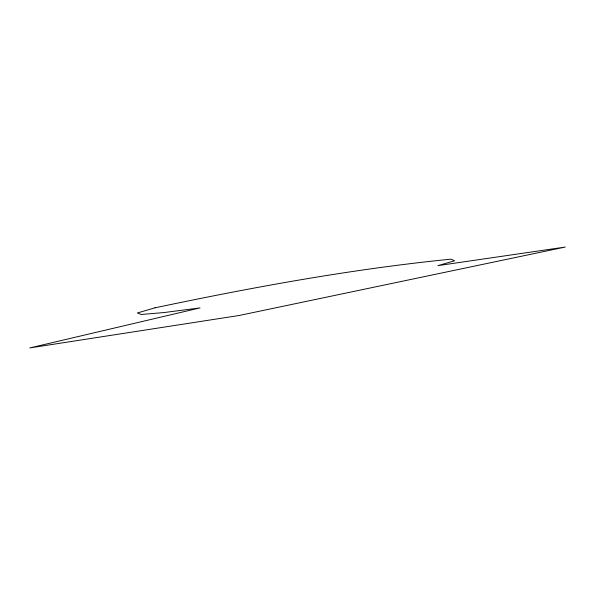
<?xml version="1.0" encoding="UTF-8"?>
<svg xmlns="http://www.w3.org/2000/svg" width="595" height="595" viewBox="0 0 595 595"><rect width="100%" height="100%" fill="white"/><g stroke="black" fill="none" stroke-linecap="round" stroke-linejoin="round"><path stroke-width="0.89" d="M154.931 307.831L137.333 312.977L141.327 314.472L163.744 312.583L200.061 307.898L29.75 347.941L239.108 315.491L565.25 247.059L437.994 265.615L454.587 260.774L450.958 259.152C351.429 269.118 252.771 287.244 154.931 307.831"/></g></svg>
